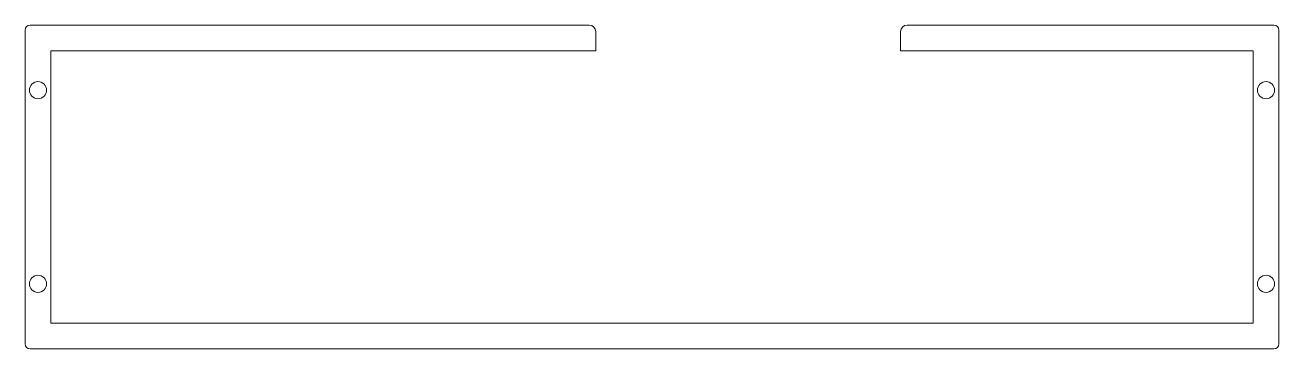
# Model space of a CAD drawing. Header units: inches. Extents: x -9.6 to 9.6, y -2.5 to 2.5.
import ezdxf

# ---------------------------------------------------------------- set-up
doc = ezdxf.new("R2010")
doc.units = ezdxf.units.IN
doc.header["$MEASUREMENT"] = 0

msp = doc.modelspace()

# ---------------------------------------------------------------- linework, layer by layer
at = {"color": 7, "linetype": 'Continuous', "lineweight": 15}
for p, q in [((-9.557, 2.389), (-9.557, -2.389)), ((-0.956, 2.468), (-9.478, 2.468)), ((-0.856, 2.074), (-0.856, 2.368)), ((3.789, 2.368), (3.789, 2.074)), ((9.478, 2.468), (3.889, 2.468)), ((9.557, -2.389), (9.557, 2.389)), ((-9.163, 2.074), (-9.163, -2.074)), ((-0.856, 2.074), (-9.163, 2.074)), ((9.163, 2.074), (3.789, 2.074)), ((9.163, -2.074), (9.163, 2.074)), ((-9.163, -2.074), (9.163, -2.074)), ((-9.478, -2.468), (9.478, -2.468))]:
    msp.add_line(p, q, dxfattribs=at)
for centre in [(-9.36, 1.476), (9.36, 1.476), (-9.36, -1.476), (9.36, -1.476)]:
    msp.add_circle(centre, 0.13, dxfattribs=at)
for centre, radius, start, end in [((-9.478, 2.389), 0.079, 90, 180), ((-0.956, 2.368), 0.1, 0, 90), ((3.889, 2.368), 0.1, 90, 180), ((9.478, 2.389), 0.079, 0, 90), ((-9.478, -2.389), 0.079, 180, 270), ((9.478, -2.389), 0.079, 270, 0)]:
    msp.add_arc(centre, radius, start, end, dxfattribs=at)

doc.saveas('drawing.dxf')
